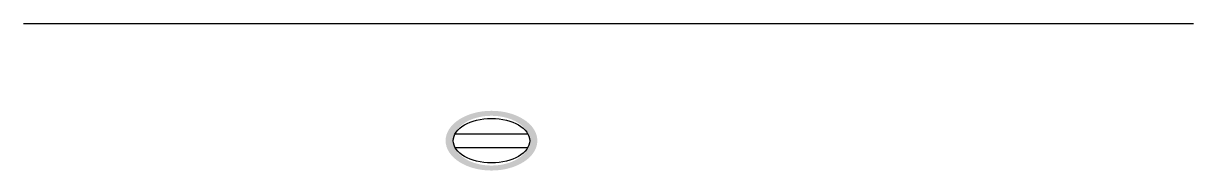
# Model space of a CAD drawing. Units: millimetres at full size, sheet at 1:100. Extents: x -15551 to 15061, y -7331 to -3490.
import ezdxf

# ---------------------------------------------------------------- set-up
doc = ezdxf.new("R2010")
doc.units = ezdxf.units.MM
doc.header["$LTSCALE"] = 100
doc.layers.add('0-0', color=7, linetype='Continuous')

msp = doc.modelspace()

# ---------------------------------------------------------------- hatches: boundary and pattern name
at = {"layer": '0-0'}
h = msp.add_hatch(color=254, dxfattribs=at)
edge = h.paths.add_edge_path()
edge.add_ellipse((-3306.1, -6551), major_axis=(1200, 0), ratio=0.65, start_angle=0, end_angle=360)
edge = h.paths.add_edge_path(flags=16)
edge.add_ellipse((-3306.1, -6551), major_axis=(1000, 0), ratio=0.65, start_angle=0, end_angle=360, ccw=False)

# ---------------------------------------------------------------- linework, layer by layer
for p, q in [((-15551, -3489.8), (15061.2, -3489.8)), ((-4256.7, -6371), (-2355.5, -6371)), ((-4256.7, -6731), (-2355.5, -6731))]:
    msp.add_line(p, q, dxfattribs=at)
msp.add_ellipse((-3306.1, -6551), major_axis=(1000, 0), ratio=0.58, dxfattribs=at)

doc.saveas('drawing.dxf')
